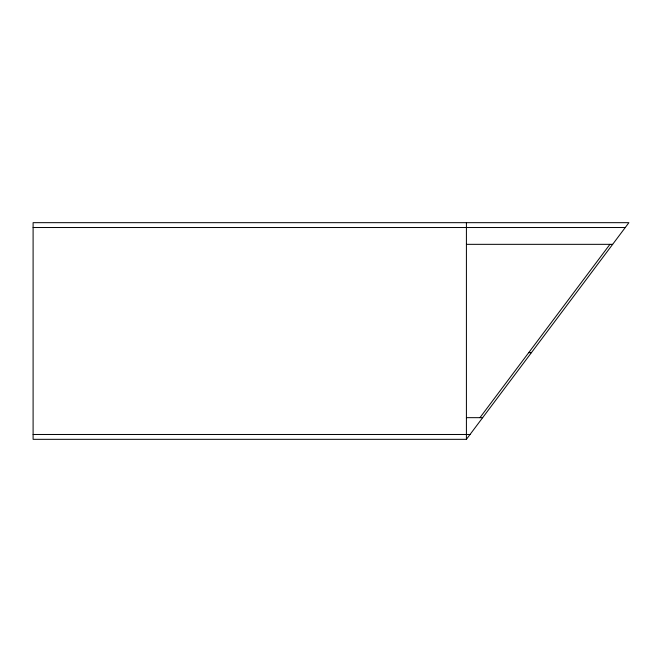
<?xml version="1.0" encoding="UTF-8"?>
<svg xmlns="http://www.w3.org/2000/svg" width="662" height="662" viewBox="0 0 662 662"><rect width="100%" height="100%" fill="white"/><g stroke="black" fill="none" stroke-linecap="round" stroke-linejoin="round"><path stroke-width="0.99" d="M479.95 417.664L609.942 244.336M466.412 439.328L628.9 222.672L33.1 222.672L33.1 439.328L466.412 439.328L466.412 222.672M33.1 227.521L625.267 227.521M466.412 244.336L612.648 244.336M528.698 352.664L531.404 352.664M466.412 417.664L482.656 417.664M33.1 434.479L470.045 434.479"/></g></svg>
